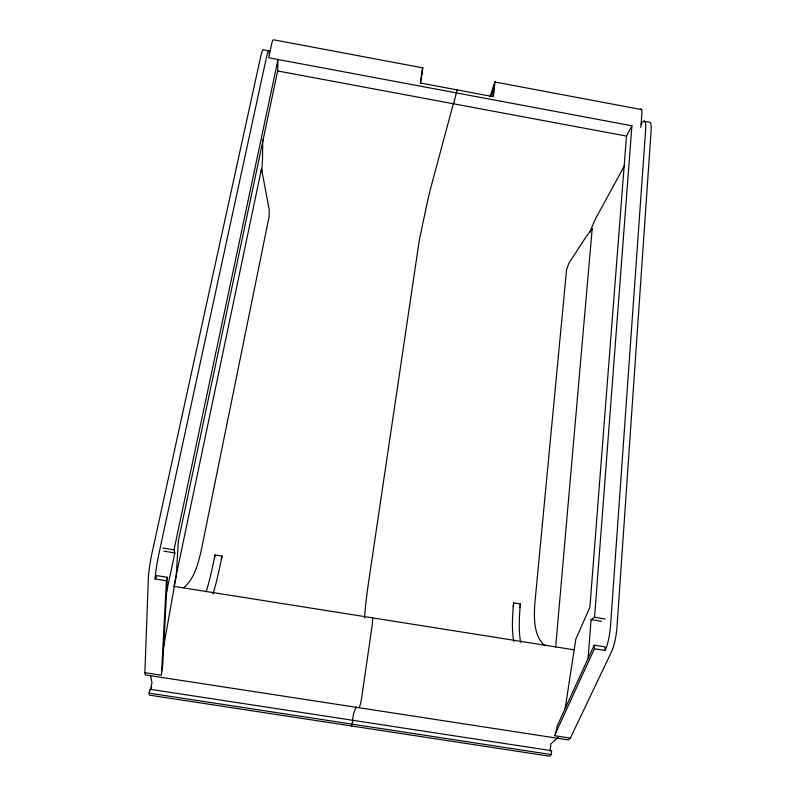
<?xml version="1.0" encoding="UTF-8"?>
<svg xmlns="http://www.w3.org/2000/svg" width="796" height="796" viewBox="0 0 796 796"><rect width="100%" height="100%" fill="white"/><g stroke="black" fill="none" stroke-linecap="round" stroke-linejoin="round"><path stroke-width="1.19" d="M262.75 139.768L262.541 156.981A66.605 6.089 -81.1 0 1 261.665 171.637M163.717 646.203L176.234 575.777L178.374 540.842L277.665 70.963L278.013 59.511L174.016 549.837L174.851 552.912L166.633 591.746M643.745 121.181L649.148 122.196A19.094 4.06 -77.1 0 1 651.128 130.425L616.95 627.646A26.457 6.856 -82.9 0 1 611.666 651.486L570.354 738.121L568.294 739.902L145.33 674.909L144.872 672.69L148.355 577.916A27.104 3.274 -79.2 0 1 151.986 553.19L260.541 57.302A19.492 1.92 -81.8 0 1 263.416 49.82L269.038 50.874M156.036 577.916L156.145 575.508L167.399 577.299L162.673 665.774A8.537 0.816 -78.9 0 0 161.548 673.207M167.399 577.299L166.424 580.791L161.439 675.237L144.872 672.69M551.399 754.588L551.608 750.708L149.946 689.266L149.071 693.127L149.479 695.137L549.538 756.2L551.399 754.588L149.071 693.127M550.056 751.135L550.862 743.962L558.135 737.404M261.317 171.488L261.496 168.782L269.227 209.816L269.147 216.452L200.99 551.648C197.846 564.473 194.333 578.493 184.005 587.548M640.85 127.459L641.964 112.136L641.715 109.629L640.601 108.873M588.105 658.421L591.09 619.646L594.562 617.318L631.905 125.778L268.71 57.76L271.993 42.546L272.809 40.188L273.715 39.8L422.795 67.869L420.557 83.043L493.43 96.704L494.983 81.461L490.018 96.724M631.905 125.778L626.492 136.076L589.906 607.099L575.777 639.357L565.16 708.559M555.658 647.158L592.194 228.751L585.995 236.88L568.752 263.506L566.573 269.665L534.673 605.239C534.096 618.91 533.638 636.064 544.942 645.695M520.027 607.627L520.395 603.955L513.639 602.87L513.261 606.542M492.824 96.545L494.147 86.286L490.893 96.595M352.917 720.31L351.633 725.992M352.399 720.917L353.514 713.704L356.25 706.938M457.063 89.888L453.7 103.818M420.368 82.963L421.97 72.715L421.462 75.053M221.318 559.628L222.014 556.046L215.049 554.921A55.551 4.199 -79.7 0 1 206.114 591.756M214.333 558.513L215.049 554.921M173.876 586.652L261.496 168.782M421.412 74.038L422.795 67.869M150.514 690.042L151.946 682.799L150.593 675.724M151.091 689.356L151.628 686.948M453.541 102.992L430.815 187.607A65.978 3.582 -79.9 0 0 426.477 206.204L420.288 235.457A9.751 0.497 -79.9 0 0 418.676 244.462L368.956 579.637A55.073 3.274 -80.8 0 0 364.638 617.935M166.424 580.791L155.13 579L156.145 575.508M591.518 230.422L592.194 228.751M359.185 707.773L360.508 703.823A8.448 0.537 -81.3 0 0 361.852 696.51L371.603 629.337A14.378 0.925 -81.1 0 0 372.458 617.855M570.354 738.121L554.494 735.683L594.433 648.75L605.209 650.461L604.93 646.85L594.184 645.148L556.902 726.599A8.368 1.841 -83.7 0 1 555.349 733.812M624.532 165.558L596.124 217.686A65.401 12.895 -78.8 0 0 589.995 232.273M173.976 586.383L573.787 649.775M162.921 548.056L174.016 549.837M594.562 617.318L605.149 619.019M163.876 551.15L174.851 552.912M591.09 619.646L601.577 621.328M277.665 70.963L626.492 136.076M495.202 82.048L641.715 109.629M594.184 645.148L594.433 648.75M513.918 641.596A54.635 10.179 -81.9 0 1 513.639 602.87M605.209 650.461A26.467 6.716 -82.9 0 0 610.462 626.601L645.655 129.4A19.094 3.97 -77.2 0 0 641.069 124.375M520.883 642.7A54.616 10.497 -82 0 1 520.395 603.955M222.014 556.046A55.531 3.861 -79.7 0 1 212.96 593.896M155.13 579A27.094 3.124 -79.2 0 1 158.792 554.285L266.232 58.367A19.482 1.831 -81.7 0 1 269.376 54.705"/></g></svg>
